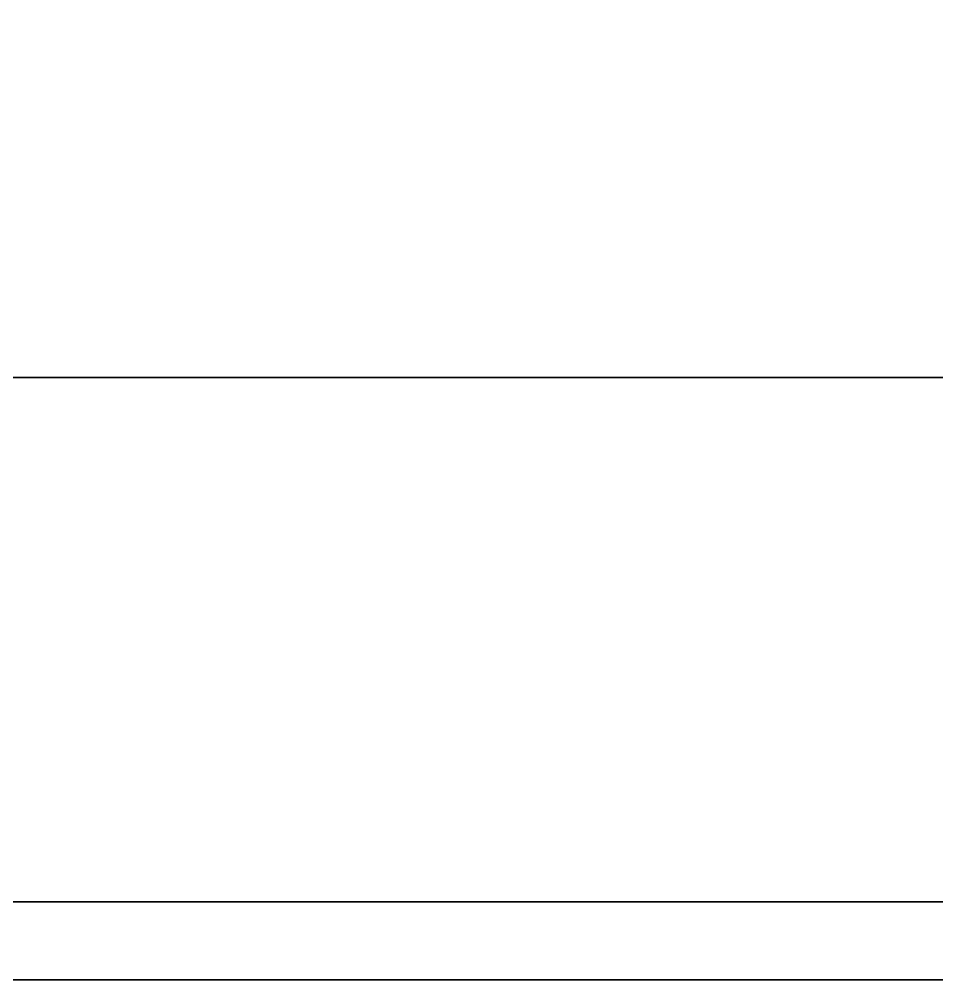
# Model space of a CAD drawing. Extents: x -9 to 861, y -1446 to 1.
# Drawn here: x 438 to 552.3, y -746 to -626.4 of the extents above; entities that cross this region are included whole.
import ezdxf

# ---------------------------------------------------------------- set-up
doc = ezdxf.new("R2010")
doc.units = 0
for name, color, linetype in [('IQ_200_3D', 1, 'Continuous'), ('IQ_204_2D', 7, 'Continuous'), ('IQ_BLACK_3D', 250, 'Continuous'), ('IQ_GLASS_3D', 142, 'Continuous')]:
    doc.layers.add(name, color=color, linetype=linetype)

msp = doc.modelspace()

# ---------------------------------------------------------------- linework, layer by layer
at = {"layer": 'IQ_204_2D', "transparency": 33554687}
msp.add_line((160, -671), (860, -671), dxfattribs=at)

# ---------------------------------------------------------------- meshes
at = {"layer": 'IQ_200_3D', "transparency": 33554687}
mesh = msp.add_polyface(dxfattribs=at)
corners = [(860, 0, 108), (860, -671, 108), (160, -671, 108), (160, -746, 108), (0, -746, 108), (0, 0, 108)]
mesh.append_faces([[corners[k] for k in face] for face in [(0, 1, 2, 5)]], dxfattribs={"vtx2": -1})
mesh.append_faces([[corners[k] for k in face] for face in [(2, 3, 4, 5)]], dxfattribs={"vtx3": -1})
mesh = msp.add_polyface(dxfattribs=at)
corners = [(860, 0, 633), (0, 0, 633), (0, -746, 633), (160, -746, 633), (160, -671, 633), (860, -671, 633)]
mesh.append_faces([[corners[k] for k in face] for face in [(2, 3, 4, 1)]], dxfattribs={"vtx2": -1})
mesh.append_faces([[corners[k] for k in face] for face in [(4, 5, 0, 1)]], dxfattribs={"vtx3": -1})
mesh = msp.add_polyface(dxfattribs=at)
corners = [(160, -58, 140), (160, -671, 140), (810, -671, 140), (810, -58, 140)]
mesh.append_faces([[corners[k] for k in face] for face in [(0, 1, 2, 3)]])
mesh = msp.add_polyface(dxfattribs=at)
corners = [(810, -58, 611.81), (810, -671, 611.81), (160, -671, 611.81), (160, -58, 611.81)]
mesh.append_faces([[corners[k] for k in face] for face in [(0, 1, 2, 3)]])
mesh = msp.add_polyface(dxfattribs=at)
corners = [(860, -671, 633), (860, -671, 108), (155, -671, 108), (155, -671, 633), (235, -671, 113), (810, -671, 113), (810, -671, 628), (235, -671, 628)]
mesh.append_faces([[corners[k] for k in face] for face in [(0, 6, 7, 3), (3, 7, 4, 2)]], dxfattribs={"vtx0": -1, "vtx2": -1})
mesh.append_faces([[corners[k] for k in face] for face in [(5, 6, 0, 1), (4, 5, 1, 2)]], dxfattribs={"vtx1": -1, "vtx3": -1})
mesh = msp.add_polyface(dxfattribs=at)
corners = [(155, -671, 633), (155, -746, 633), (860, -746, 633), (860, -671, 633)]
mesh.append_faces([[corners[k] for k in face] for face in [(0, 1, 2, 3)]])
mesh = msp.add_polyface(dxfattribs=at)
corners = [(860, -671, 108), (860, -746, 108), (155, -746, 108), (155, -671, 108)]
mesh.append_faces([[corners[k] for k in face] for face in [(0, 1, 2, 3)]])
mesh = msp.add_polyface(dxfattribs=at)
corners = [(160, -671, 108), (860, -671, 108), (860, -671, 633), (160, -671, 633), (160, -671, 611.81), (810, -671, 611.81), (810, -671, 140), (160, -671, 140)]
mesh.append_faces([[corners[k] for k in face] for face in [(2, 5, 6, 1)]], dxfattribs={"vtx0": -1, "vtx2": -1})
mesh.append_faces([[corners[k] for k in face] for face in [(3, 4, 5, 2)]], dxfattribs={"vtx2": -1})
mesh.append_faces([[corners[k] for k in face] for face in [(6, 7, 0, 1)]], dxfattribs={"vtx3": -1})
mesh = msp.add_polyface(dxfattribs=at)
corners = [(235, -671, 113), (235, -746, 113), (810, -746, 113), (810, -671, 113)]
mesh.append_faces([[corners[k] for k in face] for face in [(0, 1, 2, 3)]])
mesh = msp.add_polyface(dxfattribs=at)
corners = [(810, -671, 628), (810, -746, 628), (235, -746, 628), (235, -671, 628)]
mesh.append_faces([[corners[k] for k in face] for face in [(0, 1, 2, 3)]])
mesh = msp.add_polyface(dxfattribs=at)
corners = [(860, -746, 633), (155, -746, 633), (155, -746, 108), (860, -746, 108), (235, -746, 113), (235, -746, 628), (810, -746, 628), (810, -746, 113)]
mesh.append_faces([[corners[k] for k in face] for face in [(3, 7, 4, 2), (2, 4, 5, 1)]], dxfattribs={"vtx0": -1, "vtx2": -1})
mesh.append_faces([[corners[k] for k in face] for face in [(6, 7, 3, 0), (5, 6, 0, 1)]], dxfattribs={"vtx1": -1, "vtx3": -1})
at = {"layer": 'IQ_BLACK_3D', "transparency": 33554687}
mesh = msp.add_polyface(dxfattribs=at)
corners = [(810, -746, 113), (810, -746, 628), (235, -746, 628), (235, -746, 113), (400, -746, 205.04), (248.78, -746, 205.04), (248.78, -746, 550.04), (796.22, -746, 550.04), (796.22, -746, 205.04), (630, -746, 205.04), (601.72, -746, 233.32), (515, -746, 233.32), (428.28, -746, 233.32)]
mesh.append_faces([[corners[k] for k in face] for face in [(0, 8, 9, 3), (8, 0, 1, 7)]], dxfattribs={"vtx0": -1, "vtx2": -1})
mesh.append_faces([[corners[k] for k in face] for face in [(10, 11, 9)]], dxfattribs={"vtx1": -1})
mesh.append_faces([[corners[k] for k in face] for face in [(4, 5, 3, 9)]], dxfattribs={"vtx1": -1, "vtx2": -1, "vtx3": -1})
mesh.append_faces([[corners[k] for k in face] for face in [(2, 3, 5, 6), (1, 2, 6, 7)]], dxfattribs={"vtx1": -1, "vtx3": -1})
mesh.append_faces([[corners[k] for k in face] for face in [(11, 12, 4, 9)]], dxfattribs={"vtx2": -1, "vtx3": -1})
at = {"layer": 'IQ_GLASS_3D', "transparency": 33554687}
mesh = msp.add_polyface(dxfattribs=at)
corners = [(235, -736.31, 113), (235, -736.31, 628), (810, -736.31, 628), (810, -736.31, 113)]
mesh.append_faces([[corners[k] for k in face] for face in [(0, 1, 2, 3)]])
mesh = msp.add_polyface(dxfattribs=at)
corners = [(810, -736.31, 113), (810, -746, 113), (235, -746, 113), (235, -736.31, 113)]
mesh.append_faces([[corners[k] for k in face] for face in [(0, 1, 2, 3)]])
mesh = msp.add_polyface(dxfattribs=at)
corners = [(235, -736.31, 628), (235, -746, 628), (810, -746, 628), (810, -736.31, 628)]
mesh.append_faces([[corners[k] for k in face] for face in [(0, 1, 2, 3)]])
mesh = msp.add_polyface(dxfattribs=at)
corners = [(400, -746, 205.04), (428.28, -746, 233.32), (515, -746, 233.32), (601.72, -746, 233.32), (630, -746, 205.04), (796.22, -746, 205.04), (796.22, -746, 550.04), (248.78, -746, 550.04), (248.78, -746, 205.04)]
mesh.append_faces([[corners[k] for k in face] for face in [(7, 1, 2)]], dxfattribs={"vtx0": -1, "vtx2": -1})
mesh.append_faces([[corners[k] for k in face] for face in [(2, 3, 6, 7)]], dxfattribs={"vtx1": -1, "vtx3": -1})
mesh.append_faces([[corners[k] for k in face] for face in [(8, 0, 1, 7)]], dxfattribs={"vtx2": -1})
mesh.append_faces([[corners[k] for k in face] for face in [(3, 4, 5, 6)]], dxfattribs={"vtx3": -1})

doc.saveas('drawing.dxf')
